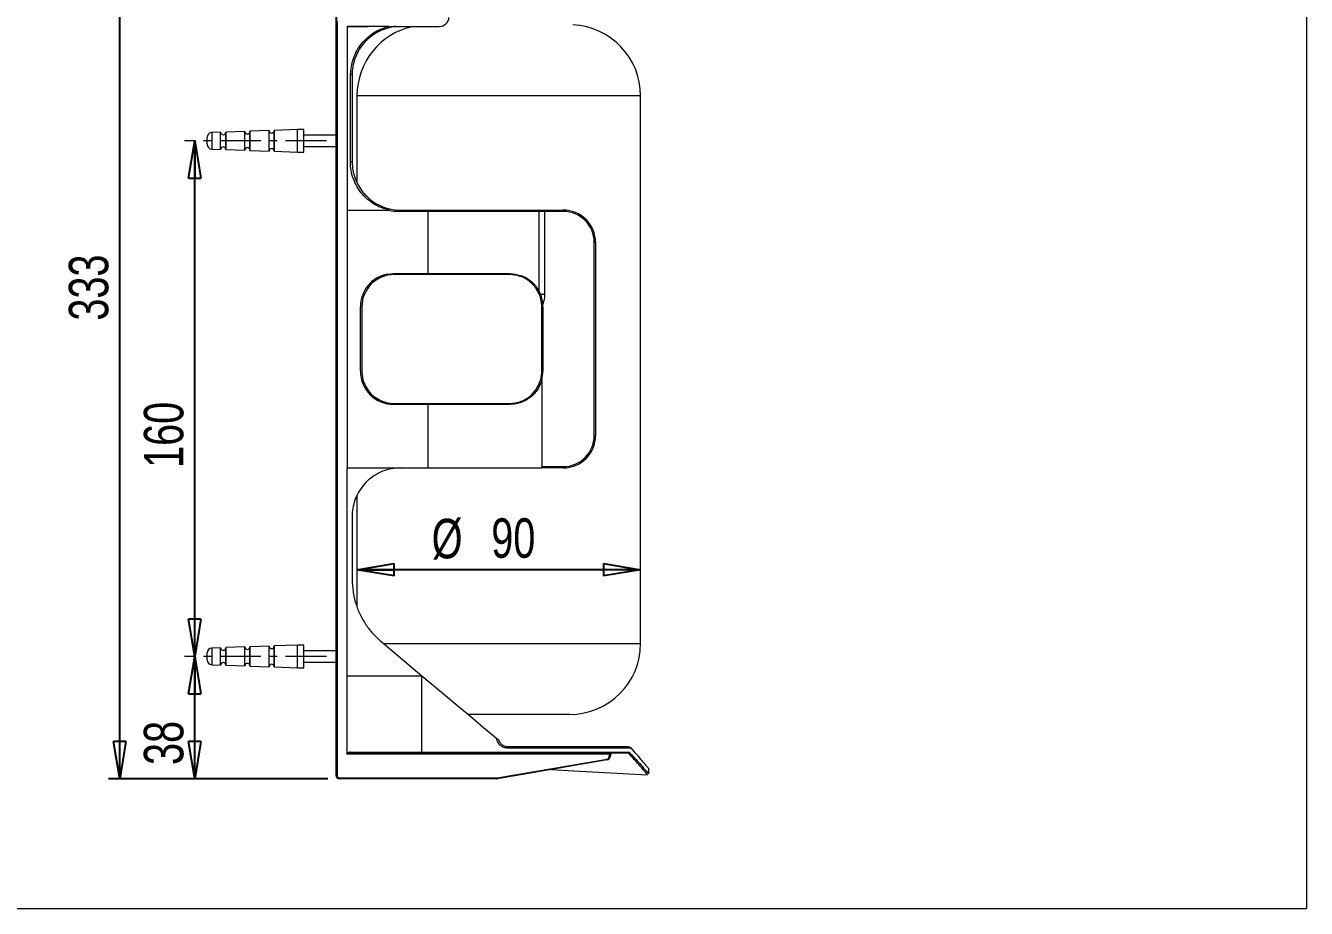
# Model space of a CAD drawing. Header units: millimetres. Extents: x 3 to 295, y 3 to 207.
# Drawn here: x 181.7 to 295.2, y 2.6 to 80.8 of the extents above; entities that cross this region are included whole.
import ezdxf

# ---------------------------------------------------------------- set-up
doc = ezdxf.new("R2010")
doc.units = ezdxf.units.MM
doc.linetypes.add('CENTERX2', pattern=[20.32, 12.7, -2.54, 2.54, -2.54])
doc.layers.add('LEVEL0', color=179, linetype='Continuous')
doc.styles.add('SLDTEXTSTYLE0', font='TXT', dxfattribs={"width": 0.75})
doc.dimstyles.new('SLDDIMSTYLE1', dxfattribs={"dimtxt": 3.5, "dimasz": 3.302, "dimexe": 0, "dimexo": 0.0625, "dimgap": 0.875, "dimtad": 1, "dimdec": 0, "dimlfac": 3.5, "dimrnd": 1e-09, "dimzin": 12, "dimdsep": 46, "dimtxsty": 'SLDTEXTSTYLE0', "dimblk1": 'CLOSED', "dimblk2": 'CLOSED', "dimsah": 1, "dimcen": 0.09, "dimadec": 0, "dimazin": 3, "dimtfac": 1, "dimtdec": 0, "dimtofl": 0, "dimtmove": 0, "dimatfit": 3, "dimldrblk": 'CLOSED', "dimfxl": 0, "dimfrac": 2, "dimtolj": 1, "dimtzin": 12, "dimarcsym": 0})
doc.dimstyles.new('SLDDIMSTYLE2', dxfattribs={"dimtxt": 3.5, "dimasz": 3.302, "dimexe": 0, "dimexo": 0.0625, "dimgap": 0.875, "dimtad": 1, "dimdec": 0, "dimlfac": 3.5, "dimrnd": 1e-09, "dimzin": 12, "dimdsep": 46, "dimtxsty": 'SLDTEXTSTYLE0', "dimblk1": 'CLOSED', "dimblk2": 'CLOSED', "dimsah": 1, "dimcen": 0.09, "dimadec": 0, "dimazin": 3, "dimtfac": 1, "dimtofl": 0, "dimtmove": 0, "dimatfit": 3, "dimldrblk": 'CLOSED', "dimfxl": 0, "dimfrac": 2, "dimtolj": 1, "dimtzin": 12, "dimarcsym": 0})
doc.dimstyles.new('SLDDIMSTYLE3', dxfattribs={"dimtxt": 3.5, "dimasz": 3.302, "dimexe": 0, "dimexo": 0.0625, "dimgap": 0.875, "dimtad": 1, "dimdec": 1, "dimlfac": 3.5, "dimrnd": 1e-09, "dimzin": 12, "dimdsep": 46, "dimtxsty": 'SLDTEXTSTYLE0', "dimblk1": 'CLOSED', "dimblk2": 'CLOSED', "dimsah": 1, "dimcen": 0.09, "dimadec": 0, "dimazin": 3, "dimtfac": 1, "dimtdec": 1, "dimtofl": 0, "dimtmove": 0, "dimatfit": 3, "dimldrblk": 'CLOSED', "dimfxl": 0, "dimfrac": 2, "dimtolj": 1, "dimtzin": 12, "dimarcsym": 0})

# ---------------------------------------------------------------- blocks, each defined once
blk = doc.blocks.new('SW_BROKEN_VIEW_0')
at = {"color": 0, "linetype": 'CENTERX2'}
blk.add_line((48.63, 27.78), (48.63, -79.99), dxfattribs=at)
blk = doc.blocks.new('_CLOSED')
at = {"color": 0, "linetype": 'ByBlock', "lineweight": -2}
for p, q in [((-1, 0.166667), (0, 0)), ((-1, 0.166667), (-1, -0.166667)), ((0, 0), (-1, -0.166667)), ((0, 0), (-1, 0))]:
    blk.add_line(p, q, dxfattribs=at)
blk = doc.blocks.new('_D_1')
at = {"layer": 'LEVEL0', "color": 7}
for p, q in [((196.69, 14.05), (196.69, 24.9)), ((208.5, 14.05), (195.69, 14.05))]:
    blk.add_line(p, q, dxfattribs=at)
at = {"layer": 'LEVEL0', "color": 7, "xscale": 3.302, "yscale": 3.302}
for p, rotation in [((196.69, 24.9), 90.0000000000004), ((196.69, 14.05), 270.0000000000004)]:
    blk.add_blockref('_CLOSED', p, dxfattribs=dict(at, rotation=rotation))
at = {"layer": 'LEVEL0', "color": 7, "insert": (192.18, 15.28), "char_height": 3.5, "attachment_point": 1, "rotation": 90, "style": 'SLDTEXTSTYLE0'}
blk.add_mtext('38', dxfattribs=at)
blk = doc.blocks.new('_D_2')
at = {"layer": 'LEVEL0', "color": 7}
blk.add_line((196.69, 24.9), (196.69, 70.62), dxfattribs=at)
at = {"layer": 'LEVEL0', "color": 7, "xscale": 3.302, "yscale": 3.302}
for p, rotation in [((196.69, 70.62), 90.0000000000004), ((196.69, 24.9), 270.0000000000004)]:
    blk.add_blockref('_CLOSED', p, dxfattribs=dict(at, rotation=rotation))
at = {"layer": 'LEVEL0', "color": 7, "insert": (192.18, 41.62), "char_height": 3.5, "attachment_point": 1, "rotation": 90, "style": 'SLDTEXTSTYLE0'}
blk.add_mtext('160', dxfattribs=at)
blk = doc.blocks.new('_D_3')
at = {"layer": 'LEVEL0', "color": 7}
blk.add_line((236.22, 32.59), (211.07, 32.59), dxfattribs=at)
at = {"layer": 'LEVEL0', "color": 7, "xscale": 3.302, "yscale": 3.302, "rotation": 180.0000000000004}
blk.add_blockref('_CLOSED', (211.07, 32.59), dxfattribs=at)
at = {"layer": 'LEVEL0', "color": 7, "xscale": 3.302, "yscale": 3.302}
blk.add_blockref('_CLOSED', (236.22, 32.59), dxfattribs=at)
at = {"layer": 'LEVEL0', "color": 7, "char_height": 3.5, "attachment_point": 1, "style": 'SLDTEXTSTYLE0'}
for s, insert in [('%%c', (217.7, 37.1)), ('90', (222.98, 37.15))]:
    blk.add_mtext(s, dxfattribs=dict(at, insert=insert))
blk = doc.blocks.new('_D_4')
at = {"layer": 'LEVEL0', "color": 7}
for p, q in [((220.56, 109.32), (189.04, 109.32)), ((190.04, 14.05), (190.04, 109.32)), ((208.5, 14.05), (189.04, 14.05))]:
    blk.add_line(p, q, dxfattribs=at)
at = {"layer": 'LEVEL0', "color": 7, "xscale": 3.302, "yscale": 3.302}
for p, rotation in [((190.04, 109.32), 90.0000000000004), ((190.04, 14.05), 270.0000000000004)]:
    blk.add_blockref('_CLOSED', p, dxfattribs=dict(at, rotation=rotation))
at = {"layer": 'LEVEL0', "color": 7, "insert": (185.53, 54.68), "char_height": 3.5, "attachment_point": 1, "rotation": 90, "style": 'SLDTEXTSTYLE0'}
blk.add_mtext('333', dxfattribs=at)

msp = doc.modelspace()

# ---------------------------------------------------------------- linework, layer by layer
at = {"color": 7, "linetype": 'Continuous', "lineweight": 15}
for p, q in [((209.218, 14.333), (209.218, 81.191)), ((210.218, 80.762), (210.218, 64.476)), ((214.286, 80.762), (218.373, 80.762)), ((210.646, 76.476), (210.646, 68.762)), ((211.075, 74.619), (211.075, 66.928)), ((236.218, 26.048), (236.218, 74.619)), ((203.275, 71.531), (201.589, 71.473)), ((203.275, 69.707), (203.275, 71.531)), ((205.789, 71.619), (203.732, 71.547)), ((203.732, 71.547), (203.732, 70.619)), ((203.732, 69.699), (203.732, 71.539)), ((206.361, 71.619), (205.789, 71.619)), ((205.789, 70.619), (205.789, 71.619)), ((206.361, 70.619), (206.361, 71.619)), ((197.789, 70.619), (197.789, 70.926)), ((197.789, 70.312), (197.789, 70.619)), ((198.989, 71.382), (198.203, 71.354)), ((198.989, 69.857), (198.989, 71.382)), ((201.132, 71.457), (199.446, 71.398)), ((199.446, 71.398), (199.446, 70.619)), ((199.446, 69.849), (199.446, 71.39)), ((199.446, 70.619), (199.446, 69.841)), ((201.132, 69.782), (201.132, 71.457)), ((201.589, 71.473), (201.589, 70.619)), ((201.589, 69.774), (201.589, 71.465)), ((201.589, 70.619), (201.589, 69.766)), ((203.732, 70.619), (203.732, 69.691)), ((205.789, 69.619), (205.789, 70.619)), ((209.218, 71.119), (206.361, 71.119)), ((206.361, 69.619), (206.361, 70.619)), ((198.203, 69.884), (198.989, 69.857)), ((199.446, 69.841), (201.132, 69.782)), ((201.589, 69.766), (203.275, 69.707)), ((203.732, 69.691), (205.789, 69.619)), ((205.789, 69.619), (206.361, 69.619)), ((206.361, 70.119), (209.218, 70.119)), ((210.94, 67.204), (210.919, 67.269)), ((210.218, 64.476), (210.218, 41.619)), ((210.218, 64.476), (213.881, 64.476)), ((214.932, 64.476), (217.41, 64.476)), ((217.41, 64.476), (227.203, 64.476)), ((227.203, 64.476), (227.707, 64.476)), ((227.707, 64.476), (229.361, 64.476)), ((231.918, 62.88), (231.89, 62.947)), ((232.218, 61.619), (232.218, 44.476)), ((217.396, 58.762), (214.361, 58.762)), ((224.601, 58.762), (217.396, 58.762)), ((226.936, 57.52), (227.299, 56.837)), ((227.247, 56.982), (227.134, 57.226)), ((211.504, 55.905), (211.504, 50.191)), ((227.458, 50.191), (227.458, 55.905)), ((227.371, 49.525), (227.032, 48.702)), ((227.458, 49.391), (227.458, 41.734)), ((214.361, 47.333), (217.396, 47.333)), ((217.396, 47.333), (224.601, 47.333)), ((210.218, 23.191), (210.218, 41.619)), ((214.932, 41.619), (217.354, 41.619)), ((217.354, 41.619), (223.646, 41.619)), ((223.646, 41.619), (227.458, 41.619)), ((227.813, 41.619), (227.458, 41.619)), ((229.361, 41.619), (227.813, 41.619)), ((211.075, 39.181), (211.075, 29.323)), ((210.646, 37.333), (210.646, 31.715)), ((213.198, 26.244), (216.836, 23.191)), ((197.789, 24.905), (197.789, 25.212)), ((198.989, 25.667), (198.203, 25.64)), ((198.989, 24.142), (198.989, 25.667)), ((201.132, 25.742), (199.446, 25.683)), ((199.446, 25.683), (199.446, 24.905)), ((199.446, 24.134), (199.446, 25.675)), ((201.132, 24.068), (201.132, 25.742)), ((203.275, 25.817), (201.589, 25.758)), ((201.589, 25.758), (201.589, 24.905)), ((201.589, 24.06), (201.589, 25.75)), ((203.275, 23.993), (203.275, 25.817)), ((205.789, 25.905), (203.732, 25.833)), ((203.732, 25.833), (203.732, 24.905)), ((203.732, 23.985), (203.732, 25.825)), ((206.361, 25.905), (205.789, 25.905)), ((205.789, 24.905), (205.789, 25.905)), ((206.361, 24.905), (206.361, 25.905)), ((209.218, 25.405), (206.361, 25.405)), ((197.789, 24.598), (197.789, 24.905)), ((198.203, 24.17), (198.989, 24.142)), ((199.446, 24.905), (199.446, 24.126)), ((199.446, 24.126), (201.132, 24.068)), ((201.589, 24.905), (201.589, 24.052)), ((201.589, 24.052), (203.275, 23.993)), ((203.732, 24.905), (203.732, 23.977)), ((203.732, 23.977), (205.789, 23.905)), ((205.789, 23.905), (205.789, 24.905)), ((205.789, 23.905), (206.361, 23.905)), ((206.361, 23.905), (206.361, 24.905)), ((206.361, 24.405), (209.218, 24.405)), ((210.218, 16.311), (210.218, 23.191)), ((229.932, 19.762), (220.922, 19.762)), ((216.845, 16.333), (210.527, 16.333)), ((235.089, 16.333), (216.845, 16.333)), ((224.455, 16.905), (235.087, 16.905)), ((233.504, 16.048), (233.504, 16.003)), ((233.266, 15.721), (223.528, 14.052)), ((236.932, 14.496), (236.932, 14.982)), ((223.479, 14.048), (209.504, 14.048))]:
    msp.add_line(p, q, dxfattribs=at)
at = {"color": 8, "linetype": 'Continuous', "lineweight": 0}
for p, q in [((209.304, 81.191), (209.304, 14.333)), ((217.976, 74.619), (211.075, 74.619)), ((236.218, 74.619), (217.976, 74.619)), ((198.203, 71.354), (198.203, 70.619)), ((198.203, 70.619), (198.203, 69.884)), ((217.354, 64.362), (214.877, 64.362)), ((227.234, 64.362), (217.354, 64.362)), ((217.354, 64.362), (217.354, 58.848)), ((227.234, 57.266), (227.234, 64.362)), ((227.707, 64.362), (227.234, 64.362)), ((227.707, 64.362), (227.707, 64.476)), ((227.707, 64.362), (227.707, 57.014)), ((229.361, 64.362), (227.707, 64.362)), ((229.361, 64.362), (229.361, 64.476)), ((232.104, 44.476), (232.104, 61.619)), ((232.104, 61.619), (232.218, 61.619)), ((214.319, 58.848), (217.354, 58.848)), ((217.354, 58.848), (224.608, 58.848)), ((227.234, 57.266), (227.345, 57.014)), ((227.345, 57.014), (227.538, 56.092)), ((227.345, 57.014), (227.707, 57.014)), ((211.376, 50.191), (211.376, 55.905)), ((211.504, 55.905), (211.376, 55.905)), ((227.544, 55.905), (227.458, 55.905)), ((227.544, 55.905), (227.544, 50.191)), ((211.376, 50.191), (211.504, 50.191)), ((227.544, 50.191), (227.458, 50.191)), ((217.354, 47.248), (214.319, 47.248)), ((217.354, 47.248), (217.354, 41.619)), ((224.608, 47.248), (217.354, 47.248)), ((232.104, 44.476), (232.218, 44.476)), ((210.218, 41.619), (214.932, 41.619)), ((227.458, 41.734), (229.361, 41.734)), ((229.361, 41.734), (229.361, 41.619)), ((198.203, 25.64), (198.203, 24.905)), ((213.391, 26.048), (217.976, 26.048)), ((217.976, 26.048), (236.218, 26.048)), ((198.203, 24.905), (198.203, 24.17)), ((210.218, 23.191), (216.801, 23.191)), ((216.801, 23.191), (216.801, 16.419)), ((216.801, 23.191), (216.836, 23.191)), ((233.476, 16.248), (210.242, 16.248)), ((210.483, 16.419), (216.801, 16.419)), ((216.801, 16.419), (235.2, 16.419)), ((235.399, 16.762), (224.463, 16.762)), ((233.504, 16.048), (233.418, 16.048)), ((233.418, 16.003), (233.418, 16.048)), ((233.504, 16.003), (233.418, 16.003)), ((233.476, 16.333), (233.476, 16.248)), ((223.513, 14.136), (233.252, 15.806)), ((209.218, 14.333), (209.304, 14.333)), ((209.504, 14.133), (223.479, 14.133)), ((209.504, 14.048), (209.504, 14.133)), ((223.479, 14.048), (223.479, 14.133))]:
    msp.add_line(p, q, dxfattribs=at)
at = {"color": 8, "linetype": 'Continuous', "lineweight": 0, "flags": 128}
for points in [[(210.218, 80.762), (210.232, 80.762), (212.03, 80.766), (213.81, 80.771)], [(213.81, 80.754), (212.03, 80.758), (210.232, 80.762), (210.218, 80.762)], [(213.81, 80.771), (213.81, 80.769), (213.81, 80.766), (213.81, 80.764), (213.81, 80.762), (213.81, 80.76), (213.81, 80.758), (213.81, 80.756), (213.81, 80.754)], [(214.877, 64.362), (214.878, 64.384), (214.881, 64.406), (214.886, 64.426), (214.893, 64.443), (214.901, 64.457), (214.911, 64.468), (214.921, 64.474), (214.932, 64.476)], [(217.354, 64.362), (217.355, 64.384), (217.359, 64.406), (217.364, 64.426), (217.371, 64.443), (217.379, 64.457), (217.388, 64.468), (217.399, 64.474), (217.41, 64.476)], [(227.234, 64.362), (227.233, 64.384), (227.232, 64.406), (227.229, 64.426), (227.225, 64.443), (227.22, 64.457), (227.215, 64.468), (227.209, 64.474), (227.203, 64.476)], [(213.765, 58.795), (213.808, 58.803), (214.319, 58.848)], [(214.361, 58.762), (214.353, 58.764), (214.345, 58.769), (214.338, 58.777), (214.331, 58.787), (214.326, 58.8), (214.322, 58.815), (214.32, 58.831), (214.319, 58.848)], [(217.396, 58.762), (217.388, 58.764), (217.38, 58.769), (217.373, 58.777), (217.366, 58.787), (217.361, 58.8), (217.357, 58.815), (217.355, 58.831), (217.354, 58.848)], [(227.453, 56.086), (227.454, 56.086), (227.459, 56.087), (227.467, 56.087), (227.478, 56.088), (227.491, 56.089), (227.505, 56.09), (227.521, 56.091), (227.538, 56.092)], [(214.319, 47.248), (214.32, 47.265), (214.322, 47.281), (214.326, 47.295), (214.331, 47.308), (214.338, 47.319), (214.345, 47.327), (214.353, 47.332), (214.361, 47.333)], [(217.354, 47.248), (217.355, 47.265), (217.357, 47.281), (217.361, 47.295), (217.366, 47.308), (217.373, 47.319), (217.38, 47.327), (217.388, 47.332), (217.396, 47.333)], [(210.527, 16.333), (210.477, 16.332), (210.429, 16.328), (210.384, 16.322), (210.343, 16.313), (210.308, 16.303), (210.28, 16.291), (210.259, 16.277), (210.246, 16.263), (210.242, 16.248)], [(210.527, 16.333), (210.518, 16.335), (210.51, 16.34), (210.502, 16.348), (210.496, 16.359), (210.49, 16.372), (210.486, 16.386), (210.483, 16.402), (210.483, 16.419)], [(216.845, 16.333), (216.836, 16.335), (216.828, 16.34), (216.82, 16.348), (216.814, 16.359), (216.808, 16.372), (216.804, 16.386), (216.802, 16.402), (216.801, 16.419)], [(235.09, 16.313), (234.804, 16.314), (233.697, 16.315)], [(233.266, 15.721), (233.266, 15.723), (233.265, 15.728), (233.264, 15.736), (233.262, 15.746), (233.26, 15.759), (233.257, 15.774), (233.254, 15.789), (233.252, 15.806)], [(223.528, 14.052), (223.527, 14.054), (223.526, 14.058), (223.525, 14.066), (223.523, 14.077), (223.521, 14.089), (223.519, 14.104), (223.516, 14.12), (223.513, 14.136)]]:
    msp.add_lwpolyline(points, dxfattribs=at)
at = {"color": 7, "linetype": 'Continuous', "lineweight": 15, "flags": 128}
for points in [[(214.504, 80.762), (214.504, 80.757), (214.505, 80.753)], [(216.836, 23.191), (217.858, 22.334), (218.923, 21.439), (220.025, 20.515), (221.154, 19.568), (222.303, 18.604), (223.461, 17.632)], [(223.461, 17.632), (223.546, 17.561), (223.604, 17.512), (223.628, 17.492), (223.642, 17.48), (223.646, 17.476)], [(228.304, 14.871), (230.285, 14.763), (236.839, 14.408)]]:
    msp.add_lwpolyline(points, dxfattribs=at)
at = {"color": 7, "linetype": 'Continuous', "lineweight": 15}
for centre, radius, start, end in [((217.361, 74.619), 6.286, 102.23874, 179.99999), ((218.373, 81.619), 0.857, 269.99979, 356.17739), ((229.932, 74.619), 6.286, 359.99998, 87.39479), ((203.504, 71.539), 0.229, 182.00138, 357.99862), ((198.218, 70.926), 0.429, 92.00055, 179.99958), ((199.218, 71.39), 0.229, 182.00138, 357.99862), ((201.361, 71.465), 0.229, 182.00138, 357.99862), ((198.218, 70.312), 0.429, 179.99846, 268.00141), ((199.218, 69.849), 0.229, 1.99917, 178.00083), ((201.361, 69.774), 0.229, 1.99917, 178.00083), ((203.504, 69.699), 0.229, 1.99917, 178.00083), ((214.932, 68.762), 4.286, 257.13002, 269.99932), ((229.361, 61.619), 2.857, 359.99985, 90.00021), ((214.319, 55.905), 2.943, 100.86169, 180), ((214.361, 55.905), 2.857, 90.00007, 180.00004), ((224.601, 55.905), 2.858, 0.00017, 3.63663), ((214.361, 50.191), 2.857, 180.00004, 269.99985), ((224.601, 50.191), 2.857, 345.12762, 0.00015), ((229.361, 44.476), 2.857, 269.99979, 0.00015), ((198.218, 25.212), 0.429, 91.99859, 180.00154), ((199.218, 25.675), 0.229, 181.99917, 358.00083), ((201.361, 25.75), 0.229, 182.00138, 357.99862), ((203.504, 25.825), 0.229, 182.00138, 357.99862), ((229.932, 26.048), 6.286, 270, 359.99997), ((198.218, 24.598), 0.429, 179.99846, 268.00141), ((199.218, 24.134), 0.229, 1.99917, 178.00083), ((201.361, 24.06), 0.229, 1.99917, 178.00083), ((203.504, 23.985), 0.229, 2.00138, 177.99862), ((233.218, 16.003), 0.286, 279.7293, 359.99818), ((233.789, 16.048), 0.286, 90.00037, 180.00092), ((209.504, 14.333), 0.286, 179.99945, 269.99959), ((223.479, 14.333), 0.285, 270.00144, 279.73752)]:
    msp.add_arc(centre, radius, start, end, dxfattribs=at)
at = {"color": 8, "linetype": 'Continuous', "lineweight": 0}
for centre, radius, start, end in [((210.548, 73.426), 3.052, 88.15656, 90.73537), ((210.537, 62.27), 6.493, 89.0363, 90.46271), ((214.877, 68.762), 4.4, 256.91304, 270.00036), ((229.361, 61.619), 2.743, 0.00007, 89.99987), ((224.313, 58.826), 0.295, 347.40349, 4.13934), ((227.103, 57.45), 0.226, 277.94283, 305.43782), ((227.191, 57.317), 0.34, 279.64186, 297.04067), ((224.601, 55.905), 2.943, 0.00053, 3.6369), ((214.319, 50.191), 2.943, 180.00003, 269.99992), ((224.601, 50.191), 2.943, 345.19378, 359.99971), ((224.313, 47.269), 0.295, 355.86066, 12.59651), ((229.361, 44.476), 2.743, 269.99983, 0.00006), ((210.458, 16.1), 0.32, 85.64993, 138.65235), ((223.876, 16.798), 0.588, 356.53275, 10.50425), ((233.218, 16.003), 0.2, 279.72812, 359.99875), ((233.789, 16.048), 0.371, 147.42265, 179.99812), ((234.896, 16.316), 0.194, 359.26099, 5.26506), ((235.111, 16.284), 0.0525, 43.59387, 83.1593), ((209.504, 14.333), 0.2, 179.99984, 269.99787), ((223.479, 14.334), 0.201, 270.01986, 279.71618)]:
    msp.add_arc(centre, radius, start, end, dxfattribs=at)
for points, knots in [([(210.509, 76.478), (210.513, 76.6), (210.524, 76.969), (210.634, 77.578), (210.879, 78.279), (211.241, 78.929), (211.704, 79.515), (212.261, 80.012), (212.955, 80.465), (213.501, 80.649), (213.81, 80.754)], [0, 0, 0, 0, 0.0633459, 0.1909612, 0.3185657, 0.4463833, 0.5742201, 0.7030537, 0.8318082, 1, 1, 1, 1]), ([(213.783, 80.695), (213.797, 80.701), (213.828, 80.714), (213.863, 80.729), (213.883, 80.742), (213.887, 80.747), (213.887, 80.749), (213.887, 80.75), (213.887, 80.751), (213.887, 80.752), (213.886, 80.753), (213.884, 80.754), (213.875, 80.757), (213.856, 80.757), (213.832, 80.756), (213.816, 80.754), (213.81, 80.754)], [0, 0, 0, 0, 0.2369342, 0.5062069, 0.5678001, 0.5883705, 0.595317, 0.5990927, 0.6051322, 0.6090421, 0.6182433, 0.6247613, 0.6430162, 0.757492, 0.9088483, 1, 1, 1, 1]), ([(214.505, 80.753), (214.392, 80.747), (214.151, 80.734), (213.911, 80.709), (213.783, 80.695)], [0, 0, 0, 0, 0.467681, 1, 1, 1, 1]), ([(213.81, 80.771), (213.827, 80.77), (213.85, 80.77), (213.875, 80.765), (213.884, 80.76), (213.888, 80.757), (213.891, 80.754), (213.892, 80.75), (213.892, 80.746), (213.889, 80.739), (213.878, 80.728), (213.868, 80.72), (213.861, 80.715)], [0, 0, 0, 0, 0.3671089, 0.5208532, 0.5525946, 0.5870145, 0.621829, 0.6469852, 0.6721605, 0.7127728, 0.8158319, 1, 1, 1, 1]), ([(210.485, 68.763), (210.485, 68.839), (210.486, 69.22), (210.49, 70.82), (210.496, 73.315), (210.505, 75.506), (210.509, 76.478)], [0, 0, 0, 0, 0.0296266, 0.1481328, 0.6221539, 1, 1, 1, 1]), ([(213.898, 64.48), (213.735, 64.523), (213.296, 64.638), (212.615, 64.962), (211.955, 65.444), (211.431, 66.003), (211.027, 66.597), (210.725, 67.265), (210.522, 67.994), (210.497, 68.503), (210.485, 68.763)], [0, 0, 0, 0, 0.085008, 0.2305466, 0.379489, 0.497501, 0.6182516, 0.7422487, 0.868068, 1, 1, 1, 1]), ([(213.898, 64.48), (213.901, 64.492), (213.907, 64.516), (213.922, 64.547), (213.94, 64.571), (213.958, 64.583), (213.971, 64.585), (213.976, 64.584), (213.978, 64.584)], [0, 0, 0, 0, 0.2694648, 0.5189411, 0.729675, 0.8937994, 0.9657493, 1, 1, 1, 1]), ([(224.608, 58.848), (224.939, 58.816), (225.599, 58.752), (226.481, 58.251), (226.994, 57.697), (227.195, 57.336), (227.234, 57.266)], [0, 0, 0, 0, 0.3082766, 0.6137433, 0.924877, 1, 1, 1, 1]), ([(227.707, 57.014), (227.705, 56.927), (227.697, 56.612), (227.605, 56.31), (227.538, 56.092)], [0, 0, 0, 0, 0.2795949, 1, 1, 1, 1]), ([(227.458, 49.391), (227.37, 49.151), (227.169, 48.609), (226.558, 47.906), (225.831, 47.475), (225.157, 47.278), (224.793, 47.258), (224.608, 47.248)], [0, 0, 0, 0, 0.2000391, 0.4520249, 0.7142817, 0.8543823, 1, 1, 1, 1]), ([(224.463, 16.762), (224.391, 16.767), (224.206, 16.778), (223.924, 16.895), (223.665, 17.119), (223.511, 17.381), (223.475, 17.562), (223.461, 17.632)], [0, 0, 0, 0, 0.1497001, 0.3841639, 0.6182281, 0.8514957, 1, 1, 1, 1]), ([(233.789, 16.333), (233.789, 16.333), (233.78, 16.333), (233.73, 16.332), (233.644, 16.314), (233.551, 16.276), (233.496, 16.255), (233.476, 16.248)], [0, 0, 0, 0, 0.0053619, 0.0806358, 0.4596708, 0.8036299, 1, 1, 1, 1]), ([(235.089, 16.333), (235.093, 16.334), (235.1, 16.334), (235.109, 16.334), (235.114, 16.336), (235.117, 16.336)], [0, 0, 0, 0, 0.4049631, 0.7121481, 1, 1, 1, 1]), ([(235.149, 16.32), (235.142, 16.319), (235.123, 16.314), (235.103, 16.314), (235.09, 16.313)], [0, 0, 0, 0, 0.319124, 1, 1, 1, 1]), ([(235.117, 16.336), (235.126, 16.34), (235.145, 16.347), (235.169, 16.367), (235.187, 16.39), (235.196, 16.409), (235.199, 16.418), (235.2, 16.419), (235.2, 16.419)], [0, 0, 0, 0, 0.23743955, 0.4916472, 0.75464017, 0.97954518, 0.99248444, 1, 1, 1, 1]), ([(235.2, 16.419), (235.2, 16.418), (235.2, 16.407), (235.198, 16.386), (235.189, 16.358), (235.172, 16.333), (235.156, 16.324), (235.149, 16.32)], [0, 0, 0, 0, 0.0372265, 0.2731226, 0.5405631, 0.7809089, 1, 1, 1, 1])]:
    msp.add_open_spline(points, degree=3, knots=knots, dxfattribs=at)
at = {"color": 7, "linetype": 'Continuous', "lineweight": 15}
for points, knots in [([(214.507, 80.741), (214.447, 80.734), (214.151, 80.701), (213.62, 80.577), (212.954, 80.301), (212.337, 79.913), (211.8, 79.431), (211.348, 78.863), (211.001, 78.234), (210.763, 77.55), (210.659, 76.958), (210.649, 76.595), (210.646, 76.476)], [0, 0, 0, 0, 0.0289751, 0.141837, 0.25793, 0.3709307, 0.4873367, 0.5996398, 0.7151784, 0.8275991, 0.9432744, 1, 1, 1, 1]), ([(213.861, 80.715), (213.853, 80.713), (213.829, 80.707), (213.804, 80.701), (213.786, 80.696), (213.783, 80.695), (213.783, 80.695)], [0, 0, 0, 0, 0.31609174, 0.89503224, 0.98211644, 1, 1, 1, 1]), ([(213.861, 80.715), (213.917, 80.727), (214.057, 80.756), (214.2, 80.76), (214.286, 80.762)], [0, 0, 0, 0, 0.4015859, 1, 1, 1, 1]), ([(210.646, 68.762), (210.659, 68.509), (210.684, 68.013), (210.884, 67.302), (211.179, 66.651), (211.573, 66.072), (212.085, 65.527), (212.729, 65.056), (213.392, 64.739), (213.82, 64.626), (213.978, 64.584)], [0, 0, 0, 0, 0.1318202, 0.2576962, 0.3816544, 0.5025393, 0.6205612, 0.7696218, 0.9151286, 1, 1, 1, 1]), ([(213.881, 64.476), (213.882, 64.476), (213.886, 64.476), (213.89, 64.477), (213.892, 64.477), (213.894, 64.478), (213.896, 64.478), (213.897, 64.479), (213.897, 64.479), (213.897, 64.48), (213.898, 64.48)], [0, 0, 0, 0, 0.3165333, 0.5314714, 0.6784892, 0.7803109, 0.882273, 0.9266977, 0.9734341, 1, 1, 1, 1]), ([(227.134, 57.226), (227.097, 57.294), (226.903, 57.644), (226.409, 58.182), (225.558, 58.669), (224.921, 58.731), (224.601, 58.762)], [0, 0, 0, 0, 0.0753426, 0.3869803, 0.692292, 1, 1, 1, 1]), ([(227.453, 56.086), (227.452, 56.088), (227.438, 56.31), (227.385, 56.617), (227.277, 56.903), (227.247, 56.982)], [0, 0, 0, 0, 0.0069254, 0.72376739, 1, 1, 1, 1]), ([(224.601, 47.333), (224.777, 47.343), (225.128, 47.362), (225.779, 47.552), (226.483, 47.973), (227.083, 48.667), (227.275, 49.209), (227.363, 49.457)], [0, 0, 0, 0, 0.1411029, 0.2816233, 0.5405187, 0.7898055, 1, 1, 1, 1]), ([(227.446, 49.439), (227.437, 49.441), (227.42, 49.446), (227.397, 49.451), (227.378, 49.456), (227.368, 49.457), (227.363, 49.458), (227.363, 49.457), (227.363, 49.457)], [0, 0, 0, 0, 0.3298725, 0.6226226, 0.8454537, 0.9735354, 0.998239, 1, 1, 1, 1]), ([(227.446, 49.439), (227.447, 49.438), (227.449, 49.437), (227.452, 49.434), (227.457, 49.423), (227.458, 49.407), (227.458, 49.395), (227.458, 49.391)], [0, 0, 0, 0, 0.0560717, 0.126002, 0.2604809, 0.7573618, 1, 1, 1, 1]), ([(214.932, 41.619), (214.663, 41.604), (214.123, 41.574), (213.334, 41.337), (212.593, 40.956), (211.941, 40.441), (211.406, 39.811), (211.014, 39.13), (210.765, 38.411), (210.658, 37.814), (210.649, 37.451), (210.646, 37.333)], [0, 0, 0, 0, 0.1199115, 0.2408264, 0.3641483, 0.4901091, 0.6090879, 0.7308577, 0.8384648, 0.9473506, 1, 1, 1, 1]), ([(227.813, 41.619), (227.739, 41.623), (227.649, 41.627), (227.545, 41.659), (227.505, 41.676), (227.478, 41.696), (227.465, 41.71), (227.459, 41.724), (227.458, 41.731), (227.458, 41.734)], [0, 0, 0, 0, 0.5589113, 0.6931303, 0.8301047, 0.8884386, 0.9478813, 0.9808427, 1, 1, 1, 1]), ([(210.646, 31.715), (210.662, 31.36), (210.693, 30.642), (210.941, 29.6), (211.327, 28.61), (211.843, 27.717), (212.463, 26.913), (212.953, 26.467), (213.198, 26.244)], [0, 0, 0, 0, 0.1709149, 0.3457632, 0.512919, 0.6812826, 0.8407672, 1, 1, 1, 1]), ([(223.646, 17.476), (223.647, 17.475), (223.68, 17.383), (223.777, 17.211), (223.997, 17.019), (224.236, 16.919), (224.393, 16.909), (224.455, 16.905)], [0, 0, 0, 0, 0.0043283, 0.2782437, 0.5521363, 0.8256225, 1, 1, 1, 1]), ([(210.185, 16.344), (210.178, 16.334), (210.159, 16.304), (210.157, 16.268), (210.156, 16.245)], [0, 0, 0, 0, 0.3490272, 1, 1, 1, 1]), ([(235.087, 16.905), (235.087, 16.905), (235.131, 16.905), (235.173, 16.894), (235.215, 16.883)], [0, 0, 0, 0, 0.0090968, 1, 1, 1, 1]), ([(236.841, 14.41), (236.831, 14.421), (236.789, 14.47), (236.646, 14.636), (236.355, 14.972), (235.837, 15.564), (235.412, 16.031), (235.149, 16.32)], [0, 0, 0, 0, 0.0171249, 0.0762426, 0.2577823, 0.5396553, 1, 1, 1, 1]), ([(235.2, 16.419), (235.474, 16.123), (235.907, 15.655), (236.438, 15.058), (236.731, 14.724), (236.879, 14.555), (236.922, 14.506), (236.932, 14.494)], [0, 0, 0, 0, 0.46747118, 0.73937336, 0.9242784, 0.98208664, 1, 1, 1, 1]), ([(235.215, 16.883), (235.251, 16.868), (235.319, 16.838), (235.373, 16.787), (235.399, 16.762)], [0, 0, 0, 0, 0.5192585, 1, 1, 1, 1]), ([(236.914, 14.982), (236.907, 14.99), (236.835, 15.077), (236.652, 15.296), (236.322, 15.69), (235.891, 16.197), (235.567, 16.569), (235.399, 16.762)], [0, 0, 0, 0, 0.0126554, 0.145771, 0.3662426, 0.6718536, 1, 1, 1, 1])]:
    msp.add_open_spline(points, degree=3, knots=knots, dxfattribs=at)
at = {"layer": 'LEVEL0', "color": 7, "lineweight": 15}
for p in [(295.236, 207.116), (2.695, 2.563)]:
    msp.add_line(p, (295.236, 2.563), dxfattribs=at)
at = {"layer": 'LEVEL0', "color": 7, "linetype": 'CENTERX2', "lineweight": 0, "ltscale": 0.285714}
for p, q in [((208.361, 70.619), (195.789, 70.619)), ((208.361, 24.905), (195.789, 24.905))]:
    msp.add_line(p, q, dxfattribs=at)

# ---------------------------------------------------------------- block references
at = {"color": 7, "linetype": 'Continuous'}
msp.add_blockref('SW_BROKEN_VIEW_0', (160.607, 97.008), dxfattribs=at)

# ---------------------------------------------------------------- dimensions: what is measured, and where the dimension line sits
at = {"layer": 'LEVEL0', "color": 7}
for base, p1, p2, dimstyle, picture, middle in [((190.037, 109.317), (209.504, 14.048), (221.556, 109.317), 'SLDDIMSTYLE1', '_D_4', (190.037, 59.982)), ((196.694, 70.619), (195.789, 24.905), (195.789, 70.619), 'SLDDIMSTYLE2', '_D_2', (196.694, 46.926)), ((196.694, 24.905), (209.504, 14.048), (195.789, 24.905), 'SLDDIMSTYLE1', '_D_1', (196.694, 19.29))]:
    dim = msp.add_linear_dim(base=base, p1=p1, p2=p2, angle=90, dimstyle=dimstyle, dxfattribs=at)
    dim.commit()
    dim.dimension.update_dxf_attribs({"geometry": picture, "text_midpoint": middle, "dimtype": 160})
dim = msp.add_linear_dim(base=(211.075, 32.589), p1=(236.218, 26.048), p2=(211.075, 26.048), angle=0, text='%%c90', dimstyle='SLDDIMSTYLE3', dxfattribs=at)
dim.commit()
dim.dimension.update_dxf_attribs({"geometry": '_D_3', "text_midpoint": (222.924, 32.589), "dimtype": 160})

doc.saveas('drawing.dxf')
